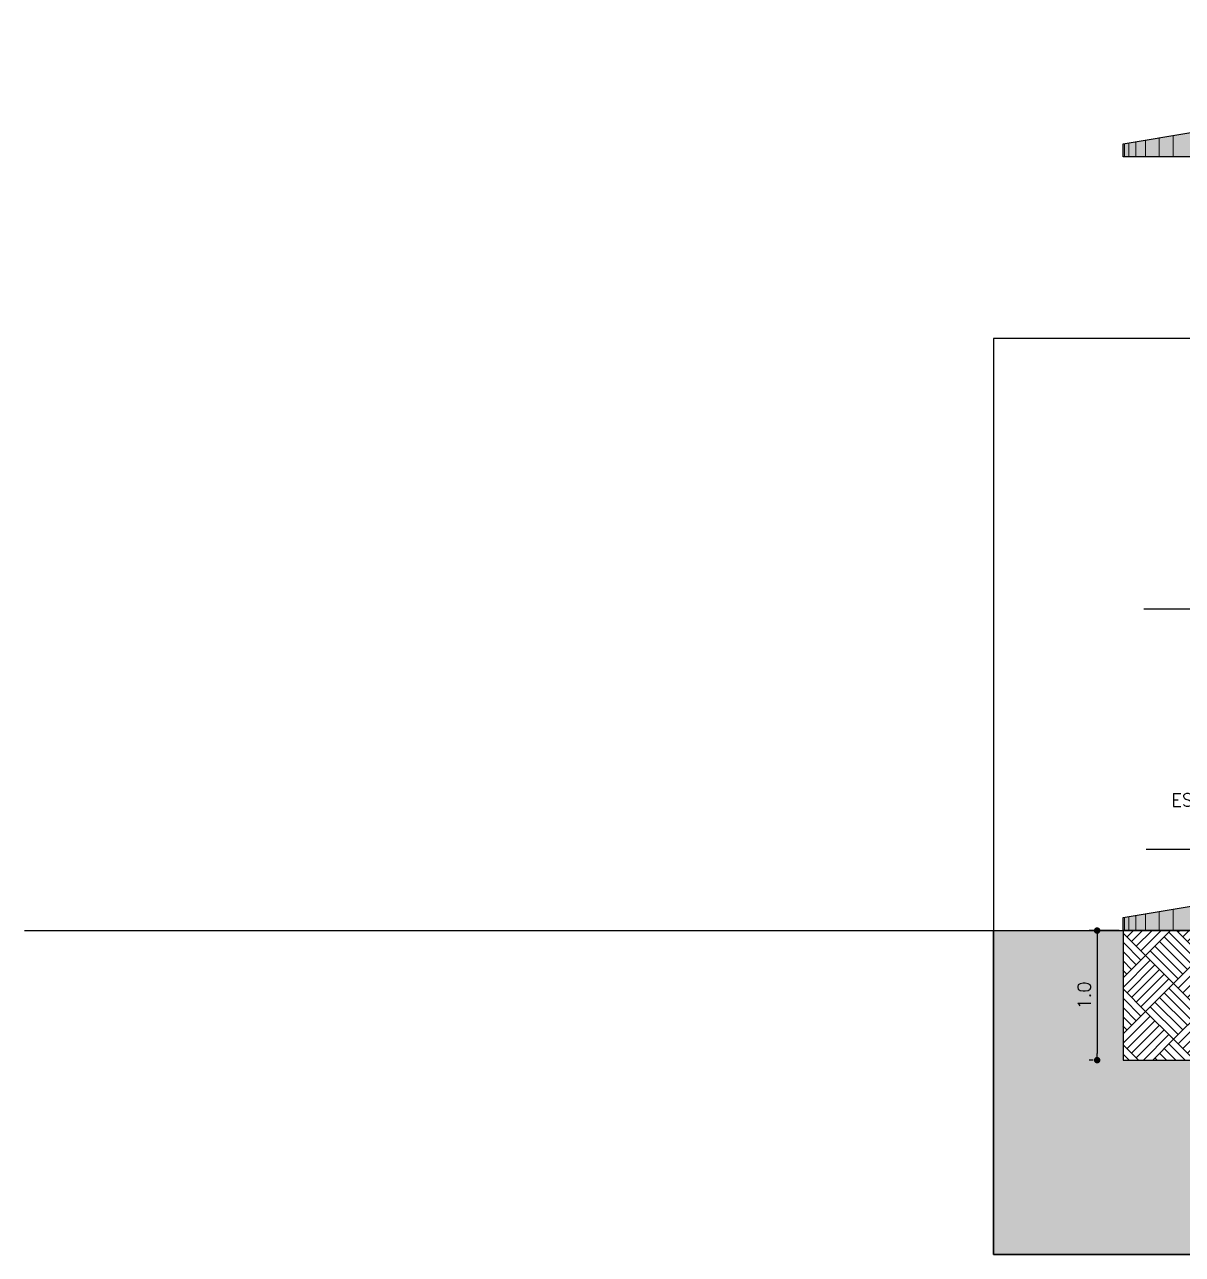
# Model space of a CAD drawing. Extents: x 387222 to 388513, y 9633222 to 9634061.
# Drawn here: x 387637.75 to 387646.69, y 9633394.67 to 9633404.16 of the extents above; entities that cross this region are included whole.
import ezdxf

# ---------------------------------------------------------------- set-up
doc = ezdxf.new("R2010")
doc.units = 0
doc.header["$LTSCALE"] = 0.049213
doc.header["$PDSIZE"] = -2.5
doc.layers.get('Defpoints').update_dxf_attribs({"color": 8})
for name, color, linetype in [('AI-Cotas', 12, 'Continuous'), ('HACH', 8, 'Continuous'), ('MEIO-FIO', 3, 'Continuous')]:
    doc.layers.add(name, color=color, linetype=linetype)
doc.layers.add('Rachura', color=253, linetype='Continuous', lineweight=5)
doc.styles.add('RS50', font='romans.shx', dxfattribs={"height": 0.1})
doc.dimstyles.new('Cota 50', dxfattribs={"dimscale": 0.05, "dimtxt": 0.1, "dimasz": 1, "dimexe": 1.25, "dimexo": 0.625, "dimgap": 1, "dimtad": 1, "dimzin": 4, "dimdsep": 46, "dimtxsty": 'RS50', "dimblk": 'DOT', "dimcen": 0.1, "dimclrd": 12, "dimclre": 12, "dimclrt": 2, "dimadec": 0, "dimazin": 0, "dimtfac": 1, "dimtix": 1, "dimtmove": 0, "dimatfit": 3, "dimldrblk": 'DOT', "dimfxl": 1.25, "dimarcsym": 0})
pattern_1 = [(135, (0, 0), (-0.431052293811, 3e-17), [0.3048, -0.3048]), (135, (0.03592, 0.03592), (-0.431052293811, 3e-17), [0.3048, -0.3048]), (135, (0.07184, 0.07184), (-0.431052293811, 3e-17), [0.3048, -0.3048]), (135, (0.10776, 0.10776), (-0.431052293811, 3e-17), [0.3048, -0.3048]), (135, (0.14368, 0.14368), (-0.431052293811, 3e-17), [0.3048, -0.3048]), (135, (0.1796, 0.1796), (-0.431052293811, 3e-17), [0.3048, -0.3048]), (135, (0.21553, 0.21553), (-0.431052293811, 3e-17), [0.3048, -0.3048]), (45, (-0.21553, 0.21553), (0.431052293811, -3e-17), [0.3048, -0.3048]), (45, (-0.25145, 0.25145), (0.431052293811, -3e-17), [0.3048, -0.3048]), (45, (-0.28737, 0.28737), (0.431052293811, -3e-17), [0.3048, -0.3048]), (45, (-0.3233, 0.3233), (0.431052293811, -3e-17), [0.3048, -0.3048]), (45, (-0.3592, 0.3592), (0.431052293811, -3e-17), [0.3048, -0.3048]), (45, (-0.39513, 0.39513), (0.431052293811, -3e-17), [0.3048, -0.3048]), (45, (-0.43105, 0.43105), (0.431052293811, -3e-17), [0.3048, -0.3048])]

# ---------------------------------------------------------------- blocks, each defined once
blk = doc.blocks.new('_Dot')
at = {"color": 0, "linetype": 'ByBlock', "lineweight": -2}
blk.add_line((-0.5, 0), (-1, 0), dxfattribs=at)
at = {"color": 0, "linetype": 'ByBlock', "const_width": 0.5}
blk.add_lwpolyline([(-0.25, 0, 1), (0.25, 0, 1)], format="xyb", close=True, dxfattribs=at)
blk = doc.blocks.new('*D649')
at = {"layer": 'AI-Cotas', "color": 12, "lineweight": -2, "transparency": 16777216}
for p, q in [((387646.2005, 9633397.1667), (387645.9692, 9633397.1667)), ((387646.0317, 9633397.1167), (387646.0317, 9633396.2167)), ((387646.0005, 9633396.1667), (387645.9692, 9633396.1667))]:
    blk.add_line(p, q, dxfattribs=at)
at = {"layer": 'Defpoints', "color": 0, "transparency": 16777216}
for p in [(387646.2317, 9633397.1667), (387646.0317, 9633396.1667), (387646.0317, 9633396.1667)]:
    blk.add_point(p, dxfattribs=at)
at = {"layer": 'AI-Cotas', "color": 12, "lineweight": -2, "transparency": 16777216, "xscale": 0.05, "yscale": 0.05, "zscale": 0.05}
for p, rotation in [((387646.0317, 9633397.1667), 90), ((387646.0317, 9633396.1667), 270)]:
    blk.add_blockref('_Dot', p, dxfattribs=dict(at, rotation=rotation))
at = {"layer": 'AI-Cotas', "color": 2, "transparency": 16777216, "insert": (387645.9317, 9633396.6667), "char_height": 0.1, "attachment_point": 5, "rotation": 90, "style": 'RS50'}
blk.add_mtext('1.0', dxfattribs=at)

msp = doc.modelspace()

# ---------------------------------------------------------------- hatches: boundary and pattern name
at = {"layer": 'HACH'}
h = msp.add_hatch(dxfattribs=at)
h.set_pattern_fill('AR-SAND', color=256, scale=0.001, style=0)
h.set_pattern_definition([(37.5, (0, 53.86562), (-0.00160003129598, 0.04894132373293), [0, -0.038608, 0, -0.04318, 0, -0.041275]), (7.5, (0, 53.86562), (0.0449523283138, 0.07168251005684), [0, -0.020828, 0, -0.034798, 0, -0.013335]), (327.5, (-0.03124, 53.86562), (0.07909923702415, 0.00014371846785), [0, -0.0127, 0, -0.04572, 0, -0.05969]), (317.5, (-0.03124, 53.86562), (0.07635564524723, 0.0222929323257), [0, -0.00635, 0, -0.029972, 0, -0.03429])])
h.paths.add_polyline_path([(387646.2317, 9633403.1411), (387646.2317, 9633403.2411), (387651.7317, 9633404.1611), (387651.7317, 9633403.1411)])
h = msp.add_hatch(dxfattribs=at)
h.set_pattern_fill('AR-SAND', color=256, scale=0.001, style=0)
h.set_pattern_definition([(37.5, (0, 47.89126), (-0.00160003129598, 0.04894132373293), [0, -0.038608, 0, -0.04318, 0, -0.041275]), (7.5, (0, 47.89126), (0.0449523283138, 0.07168251005684), [0, -0.020828, 0, -0.034798, 0, -0.013335]), (327.5, (-0.03124, 47.89126), (0.07909923702415, 0.00014371846785), [0, -0.0127, 0, -0.04572, 0, -0.05969]), (317.5, (-0.03124, 47.89126), (0.07635564524723, 0.0222929323257), [0, -0.00635, 0, -0.029972, 0, -0.03429])])
h.paths.add_polyline_path([(387646.2317, 9633397.1667), (387646.2317, 9633397.2667), (387651.7317, 9633398.1867), (387651.7317, 9633397.1667)])
h = msp.add_hatch(dxfattribs=at)
h.set_pattern_fill('AR-PARQ1', color=256, scale=0.001, angle=45)
h.set_pattern_definition(pattern_1)
h.paths.add_polyline_path([(387645.2317, 9633397.1667), (387646.2317, 9633397.1667), (387646.2317, 9633396.1667), (387655.7317, 9633396.1667), (387655.7317, 9633397.1667), (387661.7317, 9633397.1667), (387661.7317, 9633394.6667), (387645.2317, 9633394.6667)])
h = msp.add_hatch(dxfattribs=at)
h.set_pattern_fill('AR-PARQ1', color=256, scale=0.001, angle=45)
h.set_pattern_definition(pattern_1)
h.paths.add_polyline_path([(387655.7317, 9633397.1667), (387646.2317, 9633397.1667), (387646.2317, 9633396.1667), (387655.7317, 9633396.1667)])

# ---------------------------------------------------------------- linework, layer by layer
msp.add_lwpolyline([(387637.7544, 9633397.1667), (387675.9852, 9633397.1667)])
at = {"layer": 'Defpoints'}
msp.add_lwpolyline([(387661.7317, 9633401.7367), (387645.2317, 9633401.7367), (387645.2317, 9633394.6667), (387661.7317, 9633394.6667)], close=True, dxfattribs=at)
at = {"layer": 'HACH'}
msp.add_lwpolyline([(387645.2317, 9633397.1667), (387646.2317, 9633397.1667), (387646.2317, 9633396.1667), (387655.7317, 9633396.1667), (387655.7317, 9633397.1667), (387661.7317, 9633397.1667), (387661.7317, 9633394.6667), (387645.2317, 9633394.6667), (387645.2317, 9633397.1667)], dxfattribs=at)
at = {"layer": 'MEIO-FIO'}
for points in [[(387646.2317, 9633403.1411), (387646.2317, 9633403.2411), (387651.7317, 9633404.1611), (387651.7317, 9633403.1411), (387646.2317, 9633403.1411)], [(387646.2317, 9633397.1667), (387646.2317, 9633397.2667), (387651.7317, 9633398.1867), (387651.7317, 9633397.1667), (387646.2317, 9633397.1667)]]:
    msp.add_lwpolyline(points, dxfattribs=at)
at = {"layer": 'Rachura'}
for p, q in [((387646.618, 9633403.1411), (387646.618, 9633403.3057)), ((387646.2426, 9633403.1411), (387646.2426, 9633403.2429)), ((387646.2751, 9633403.1411), (387646.2751, 9633403.2483)), ((387646.3291, 9633403.1411), (387646.3291, 9633403.2574)), ((387646.4045, 9633403.1411), (387646.4045, 9633403.27)), ((387646.5112, 9633403.1411), (387646.5112, 9633403.2878)), ((387646.618, 9633397.1667), (387646.618, 9633397.3313)), ((387646.2426, 9633397.1667), (387646.2426, 9633397.2685)), ((387646.2751, 9633397.1667), (387646.2751, 9633397.274)), ((387646.3291, 9633397.1667), (387646.3291, 9633397.283)), ((387646.4045, 9633397.1667), (387646.4045, 9633397.2956)), ((387646.5112, 9633397.1667), (387646.5112, 9633397.3135))]:
    msp.add_line(p, q, dxfattribs=at)

# ---------------------------------------------------------------- texts
at = {"layer": 'AI-Cotas', "insert": (387648.2248, 9633398.225), "char_height": 0.1, "attachment_point": 3, "style": 'RS50'}
msp.add_mtext('\\pxsm1.5;ESTRUTURA EM GRANITO\\PBRANCO', dxfattribs=at)

# ---------------------------------------------------------------- dimensions: what is measured, and where the dimension line sits
at = {"layer": 'AI-Cotas'}
dim = msp.add_linear_dim(base=(387646.0317, 9633396.1667), p1=(387646.2317, 9633397.1667), p2=(387646.0317, 9633396.1667), angle=90, dimstyle='Cota 50', override={"dimdec": 1}, dxfattribs=at)
dim.commit()
dim.dimension.update_dxf_attribs({"geometry": '*D649', "text_midpoint": (387645.9317, 9633396.6667)})

# ---------------------------------------------------------------- leaders
at = {"layer": 'AI-Cotas', "annotation_type": 0, "has_hookline": 1, "hookline_direction": 1}
for points, text_width in [([(387649.5847, 9633401.1867), (387649.3347, 9633399.6486), (387649.2847, 9633399.6486)], 2.8429), ([(387648.7847, 9633397.6938), (387648.2748, 9633397.7917)], 1.8143)]:
    msp.add_leader(points, dimstyle='Cota 50', dxfattribs=dict(at, text_width=text_width))

doc.saveas('drawing.dxf')
